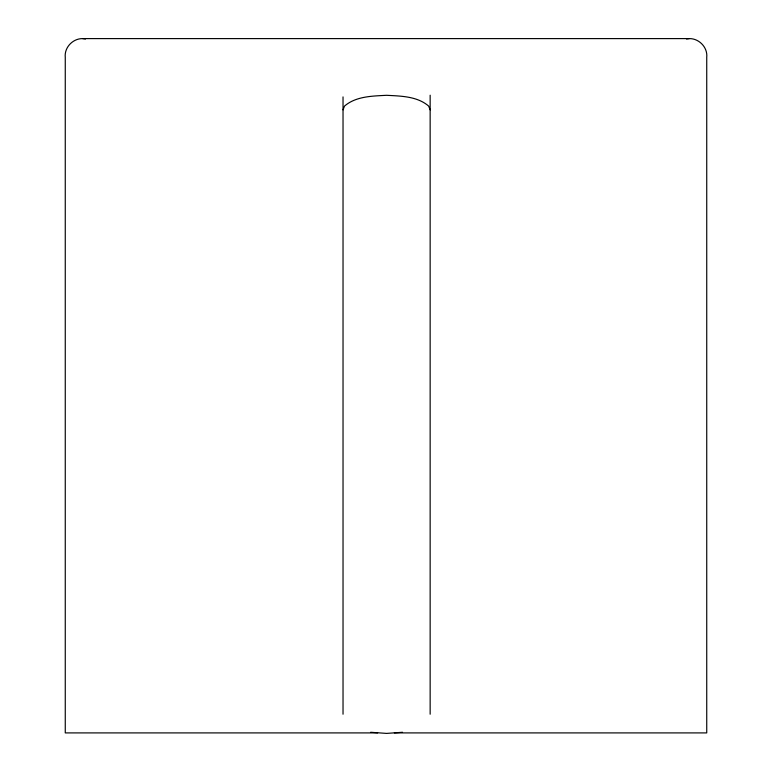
<?xml version="1.0" encoding="UTF-8"?>
<svg xmlns="http://www.w3.org/2000/svg" width="772" height="772" viewBox="0 0 772 772"><rect width="100%" height="100%" fill="white"/><g stroke="black" fill="none" stroke-linecap="round" stroke-linejoin="round"><path stroke-width="1.16" d="M343.029 109.856L344.515 106.092C355.921 96.23 372.287 96.075 386.589 95.303C400.89 96.075 417.256 96.23 428.663 106.092L430.149 109.856M394.357 732.908L706.737 732.908L706.737 57.35C707.818 47.488 699.181 38.484 689.367 38.6L82.633 38.6C72.819 38.484 64.182 47.488 65.263 57.35L65.263 732.908L377.643 732.908M686.491 38.996L689.367 38.6M402.53 732.271L386.589 733.4L370.647 732.271M82.633 38.6L85.509 38.996M430.149 95.197L430.149 714.216M343.029 96.905L343.029 714.216"/></g></svg>
